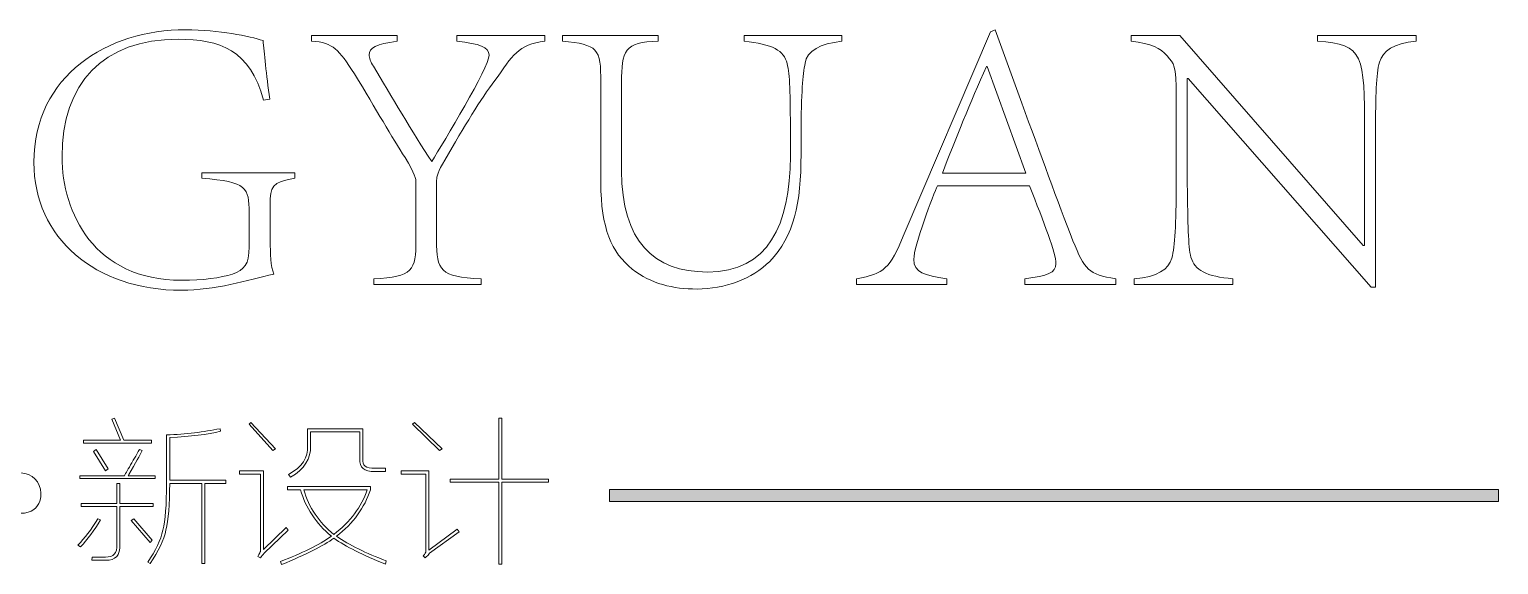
# Model space of a CAD drawing. Header units: inches. Extents: x -3272461 to -2504170, y 403793 to 1071042.
# Drawn here: x -2704905 to -2703596, y 944412 to 944888 of the extents above; entities that cross this region are included whole.
import ezdxf

# ---------------------------------------------------------------- set-up
doc = ezdxf.new("R2010")
doc.units = ezdxf.units.IN
doc.header["$LTSCALE"] = 1000
doc.header["$MEASUREMENT"] = 0
doc.layers.get('0').update_dxf_attribs({"lineweight": 18})
doc.layers.add('图层 1', color=7, linetype='Continuous', lineweight=18)

msp = doc.modelspace()

# ---------------------------------------------------------------- hatches: boundary and pattern name
msp.add_hatch(color=256).paths.add_polyline_path([(-2704388.5, 944478.4), (-2703596, 944478.4), (-2703596, 944467.7), (-2704388.5, 944467.7)], flags=0)

# ---------------------------------------------------------------- linework, layer by layer
for p, q in [((-2704654, 944882.9), (-2704654, 944877.9)), ((-2704577.6, 944882.9), (-2704577.6, 944877.9)), ((-2704524.5, 944882.9), (-2704524.5, 944877.9)), ((-2704445.9, 944882.9), (-2704445.9, 944877.9)), ((-2704430.4, 944882.9), (-2704430.4, 944877.9)), ((-2704345.1, 944882.9), (-2704345.1, 944877.9)), ((-2704268.3, 944882.9), (-2704268.3, 944877.9)), ((-2704181.2, 944882.9), (-2704181.2, 944877.9)), ((-2703923.6, 944882.9), (-2703923.6, 944877.9)), ((-2703757.3, 944882.9), (-2703757.3, 944877.9)), ((-2703669.5, 944882.9), (-2703669.5, 944877.9)), ((-2704396.1, 944841.1), (-2704396.1, 944751.6)), ((-2704377.6, 944841.1), (-2704377.6, 944762.5)), ((-2703873.4, 944844.7), (-2703873.4, 944750.5)), ((-2703883.3, 944827.3), (-2703883.3, 944750.5)), ((-2704227.2, 944794.4), (-2704227.2, 944775.6)), ((-2704217.7, 944794.4), (-2704217.7, 944777.4)), ((-2703715.5, 944796.9), (-2703715.5, 944696)), ((-2703705.6, 944796.9), (-2703705.6, 944658.8)), ((-2704751.7, 944760.8), (-2704751.7, 944755.8)), ((-2704668.9, 944760.8), (-2704668.9, 944755.8)), ((-2704560.9, 944751.6), (-2704560.9, 944700.6)), ((-2704542.5, 944754.1), (-2704542.5, 944700.6)), ((-2704690.8, 944732.5), (-2704690.8, 944700.6)), ((-2704709.6, 944725.4), (-2704709.6, 944694.6)), ((-2704598.5, 944666.3), (-2704598.5, 944661.3)), ((-2704502.9, 944666.3), (-2704502.9, 944661.3)), ((-2704168.2, 944666.3), (-2704168.2, 944661.3)), ((-2704087.8, 944666.3), (-2704087.8, 944661.3)), ((-2704018.1, 944666.3), (-2704018.1, 944661.3)), ((-2703937.1, 944666.3), (-2703937.1, 944661.3)), ((-2703920.8, 944666.3), (-2703920.8, 944661.3)), ((-2703832.7, 944666.3), (-2703832.7, 944661.3))]:
    msp.add_line(p, q)
at = {"lineweight": 9}
for p, q in [((-2704832, 944541.1), (-2704829.7, 944542.2)), ((-2704824.1, 944522.6), (-2704832, 944541.1)), ((-2704829.7, 944542.2), (-2704821.3, 944522.6)), ((-2704709.7, 944536.6), (-2704708, 944538.3)), ((-2704688.4, 944513.1), (-2704709.7, 944536.6)), ((-2704708, 944538.3), (-2704686.2, 944514.8)), ((-2704563.9, 944536.6), (-2704562.2, 944538.3)), ((-2704539.8, 944513.1), (-2704563.9, 944536.6)), ((-2704562.2, 944538.3), (-2704537.6, 944514.8)), ((-2704487.1, 944542.2), (-2704484.3, 944542.2)), ((-2704487.1, 944487.8), (-2704487.1, 944542.2)), ((-2704484.3, 944542.2), (-2704484.3, 944487.8)), ((-2704783.2, 944527.1), (-2704783.2, 944483.9)), ((-2704780.4, 944524.9), (-2704780.4, 944486.7)), ((-2704657.6, 944532.7), (-2704657.6, 944517.5)), ((-2704654.8, 944529.9), (-2704654.8, 944517.5)), ((-2704611, 944529.9), (-2704611, 944505.8)), ((-2704608.2, 944532.7), (-2704608.2, 944505.8)), ((-2704857.2, 944519.8), (-2704857.2, 944522.6)), ((-2704857.2, 944522.6), (-2704824.1, 944522.6)), ((-2704796.6, 944519.8), (-2704857.2, 944519.8)), ((-2704848.2, 944512.5), (-2704846, 944514.2)), ((-2704837.6, 944495.1), (-2704848.2, 944512.5)), ((-2704846, 944514.2), (-2704835.3, 944496.8)), ((-2704821.3, 944522.6), (-2704796.6, 944522.6)), ((-2704796.6, 944522.6), (-2704796.6, 944519.8)), ((-2704686.2, 944514.8), (-2704688.4, 944513.1)), ((-2704537.6, 944514.8), (-2704539.8, 944513.1)), ((-2704835.3, 944496.8), (-2704837.6, 944495.1)), ((-2704588, 944497.4), (-2704588, 944494.6)), ((-2704860.6, 944490.6), (-2704860.6, 944488.4)), ((-2704827.5, 944483.9), (-2704827.5, 944466)), ((-2704824.7, 944483.9), (-2704824.7, 944466)), ((-2704793.3, 944490.6), (-2704793.3, 944488.4)), ((-2704751.8, 944483.9), (-2704751.8, 944412.7)), ((-2704749, 944483.9), (-2704749, 944412.7)), ((-2704730.5, 944486.7), (-2704730.5, 944483.9)), ((-2704718.1, 944495.1), (-2704718.1, 944492.3)), ((-2704699.6, 944492.3), (-2704699.6, 944423.3)), ((-2704696.8, 944495.1), (-2704696.8, 944425)), ((-2704574, 944495.1), (-2704574, 944492.3)), ((-2704552.1, 944492.3), (-2704552.1, 944423.3)), ((-2704549.3, 944495.1), (-2704549.3, 944424.5)), ((-2704530.3, 944485), (-2704530.3, 944487.8)), ((-2704530.3, 944487.8), (-2704487.1, 944487.8)), ((-2704487.1, 944485), (-2704530.3, 944485)), ((-2704487.1, 944412.1), (-2704487.1, 944485)), ((-2704484.3, 944487.8), (-2704442.8, 944487.8)), ((-2704442.8, 944485), (-2704484.3, 944485)), ((-2704484.3, 944485), (-2704484.3, 944412.1)), ((-2704442.8, 944487.8), (-2704442.8, 944485)), ((-2704675.5, 944481.1), (-2704675.5, 944478.3)), ((-2704601.5, 944481.1), (-2704601.5, 944478.3)), ((-2704859.4, 944466), (-2704859.4, 944463.2)), ((-2704827.5, 944463.2), (-2704827.5, 944429.5)), ((-2704824.7, 944463.2), (-2704824.7, 944429.5)), ((-2704795, 944466), (-2704795, 944463.2)), ((-2704814.6, 944450.8), (-2704812.3, 944452.5)), ((-2704797.8, 944431.2), (-2704814.6, 944450.8)), ((-2704812.3, 944452.5), (-2704796.1, 944433.4)), ((-2704796.1, 944433.4), (-2704797.8, 944431.2)), ((-2704484.3, 944412.1), (-2704487.1, 944412.1))]:
    msp.add_line(p, q, dxfattribs=at)
at = {"lineweight": 0}
for p, q in [((-2704388.5, 944478.4), (-2703596, 944478.4)), ((-2704388.5, 944467.7), (-2704388.5, 944478.4)), ((-2703596, 944467.7), (-2704388.5, 944467.7))]:
    msp.add_line(p, q, dxfattribs=at)
for points, knots in [([(-2704687.6, 944670.5), (-2704710.6, 944664.9), (-2704740.7, 944656), (-2704769.7, 944656), (-2704846.9, 944656), (-2704901.4, 944702.7), (-2704901.4, 944770), (-2704901.4, 944847.5), (-2704835.9, 944888.2), (-2704766.2, 944888.2), (-2704736.1, 944888.2), (-2704709.2, 944882.2), (-2704697.2, 944878.6)], [0, 0, 0, 0, 134.821043, 134.821043, 134.821043, 269.642087, 269.642087, 269.642087, 404.46313, 404.46313, 404.46313, 539.284173, 539.284173, 539.284173, 539.284173]), ([(-2704696.8, 944825.5), (-2704708.5, 944870.1), (-2704736.1, 944879.7), (-2704772.6, 944879.7), (-2704840.5, 944879.7), (-2704876.3, 944840.4), (-2704876.3, 944774.9), (-2704876.3, 944725.4), (-2704847.9, 944664.9), (-2704769.7, 944664.9), (-2704751, 944664.9), (-2704735, 944667), (-2704724.4, 944670.5)], [0, 0, 0, 0, 119.39498, 119.39498, 119.39498, 238.78996, 238.78996, 238.78996, 358.18494, 358.18494, 358.18494, 477.57992, 477.57992, 477.57992, 477.57992]), ([(-2704577.6, 944877.9), (-2704596.3, 944875.5), (-2704602.7, 944871.9), (-2704602.7, 944865.9), (-2704602.7, 944863.1), (-2704601.3, 944859.5), (-2704598.8, 944855.6)], [0, 0, 0, 0, 20.217174, 20.217174, 20.217174, 40.434348, 40.434348, 40.434348, 40.434348]), ([(-2704546.8, 944770.7), (-2704536.2, 944788), (-2704495.8, 944854.6), (-2704495.8, 944865.5), (-2704495.8, 944873), (-2704504, 944875.5), (-2704524.5, 944877.9)], [0, 0, 0, 0, 70.333543, 70.333543, 70.333543, 140.667086, 140.667086, 140.667086, 140.667086]), ([(-2704377.6, 944762.5), (-2704377.6, 944699.9), (-2704349, 944672.3), (-2704301.2, 944672.3), (-2704246.7, 944672.3), (-2704227.6, 944714.1), (-2704227.2, 944775.6)], [0, 0, 0, 0, 136.170621, 136.170621, 136.170621, 272.341242, 272.341242, 272.341242, 272.341242]), ([(-2704096, 944749.1), (-2704099.5, 944742.4), (-2704117.2, 944694.6), (-2704117.2, 944683.6), (-2704117.2, 944671.6), (-2704107.7, 944669.5), (-2704087.8, 944666.3)], [0, 0, 0, 0, 52.844456, 52.844456, 52.844456, 105.688912, 105.688912, 105.688912, 105.688912]), ([(-2704018.1, 944666.3), (-2703997.9, 944669.1), (-2703990.5, 944671.2), (-2703990.5, 944679.7), (-2703990.5, 944688.9), (-2704001.1, 944716.5), (-2704014.2, 944749.1)], [0, 0, 0, 0, 53.039687, 53.039687, 53.039687, 106.079374, 106.079374, 106.079374, 106.079374]), ([(-2704245.6, 944681.8), (-2704261.2, 944666.3), (-2704285.6, 944657.1), (-2704310.4, 944657.1), (-2704331.3, 944657.1), (-2704351.8, 944661.7), (-2704368.1, 944674.8)], [0, 0, 0, 0, 65.929363, 65.929363, 65.929363, 131.858727, 131.858727, 131.858727, 131.858727])]:
    msp.add_open_spline(points, degree=3, knots=knots)
for points in [[(-2704697.2, 944878.6), (-2704696.1, 944868.4), (-2704694.3, 944848.2), (-2704691.2, 944826.3)], [(-2704654, 944882.9), (-2704654, 944882.9), (-2704577.6, 944882.9), (-2704577.6, 944882.9)], [(-2704615.8, 944848.9), (-2704630, 944870.5), (-2704634.2, 944876.9), (-2704654, 944877.9)], [(-2704524.5, 944882.9), (-2704524.5, 944882.9), (-2704445.9, 944882.9), (-2704445.9, 944882.9)], [(-2704445.9, 944877.9), (-2704470.3, 944875.1), (-2704474.6, 944865.2), (-2704490.5, 944842.9)], [(-2704430.4, 944882.9), (-2704430.4, 944882.9), (-2704345.1, 944882.9), (-2704345.1, 944882.9)], [(-2704396.1, 944841.1), (-2704396.1, 944871.6), (-2704398.9, 944875.1), (-2704430.4, 944877.9)], [(-2704345.1, 944877.9), (-2704375.2, 944877.2), (-2704377.6, 944869.4), (-2704377.6, 944841.1)], [(-2704268.3, 944882.9), (-2704268.3, 944882.9), (-2704181.2, 944882.9), (-2704181.2, 944882.9)], [(-2704230.1, 944858.1), (-2704232.5, 944869.4), (-2704243.5, 944875.5), (-2704268.3, 944877.9)], [(-2704181.2, 944877.9), (-2704200.7, 944875.8), (-2704212.4, 944869.4), (-2704214.1, 944858.5)], [(-2704125.7, 944706.3), (-2704125.7, 944706.3), (-2704048.9, 944886.4), (-2704048.9, 944886.4)], [(-2704048.9, 944886.4), (-2704048.9, 944886.4), (-2704044.6, 944888.2), (-2704044.6, 944888.2)], [(-2704044.6, 944888.2), (-2704044.6, 944888.2), (-2704020.9, 944822.7), (-2704020.9, 944822.7)], [(-2703923.6, 944882.9), (-2703923.6, 944882.9), (-2703880.1, 944882.9), (-2703880.1, 944882.9)], [(-2703891.4, 944864.8), (-2703897.5, 944871.9), (-2703904.9, 944875.8), (-2703923.6, 944877.9)], [(-2703880.1, 944882.9), (-2703880.1, 944882.9), (-2703716.6, 944696), (-2703716.6, 944696)], [(-2703757.3, 944882.9), (-2703757.3, 944882.9), (-2703669.5, 944882.9), (-2703669.5, 944882.9)], [(-2703715.5, 944796.9), (-2703715.5, 944865.9), (-2703715.9, 944875.1), (-2703757.3, 944877.9)], [(-2703669.5, 944877.9), (-2703690, 944876.1), (-2703698.9, 944869.4), (-2703702.1, 944859.2)], [(-2703883.3, 944827.3), (-2703883.3, 944858.8), (-2703885.1, 944857), (-2703891.4, 944864.8)], [(-2704598.8, 944855.6), (-2704583.6, 944830.2), (-2704563.4, 944795.8), (-2704546.8, 944770.7)], [(-2704227.2, 944794.4), (-2704227.2, 944833), (-2704227.6, 944847.5), (-2704230.1, 944858.1)], [(-2704214.1, 944858.5), (-2704215.9, 944847.5), (-2704217.7, 944833.3), (-2704217.7, 944794.4)], [(-2704052.4, 944855.3), (-2704066.6, 944823.8), (-2704080.4, 944790.2), (-2704091.7, 944760.4)], [(-2704051.7, 944855.3), (-2704051.7, 944855.3), (-2704052.4, 944855.3), (-2704052.4, 944855.3)], [(-2704017.4, 944760.4), (-2704017.4, 944760.4), (-2704051.7, 944855.3), (-2704051.7, 944855.3)], [(-2703702.1, 944859.2), (-2703705.3, 944848.2), (-2703705.6, 944830.2), (-2703705.6, 944796.9)], [(-2704570.5, 944774.2), (-2704582.5, 944792.3), (-2704596, 944816.7), (-2704615.8, 944848.9)], [(-2704490.5, 944842.9), (-2704503.3, 944826.3), (-2704517.8, 944802.2), (-2704535.1, 944772.1)], [(-2703709.5, 944658.8), (-2703709.5, 944658.8), (-2703872.7, 944844.7), (-2703872.7, 944844.7)], [(-2703872.7, 944844.7), (-2703872.7, 944844.7), (-2703873.4, 944844.7), (-2703873.4, 944844.7)], [(-2704691.2, 944826.3), (-2704691.2, 944826.3), (-2704696.8, 944825.5), (-2704696.8, 944825.5)], [(-2704020.9, 944822.7), (-2704004.7, 944778.5), (-2703988.7, 944734.2), (-2703975.3, 944700.2)], [(-2704560.9, 944751.6), (-2704560.9, 944755.5), (-2704561.7, 944759.4), (-2704570.5, 944774.2)], [(-2704535.1, 944772.1), (-2704541.8, 944761.5), (-2704542.2, 944757.6), (-2704542.5, 944754.1)], [(-2704217.7, 944777.4), (-2704217.7, 944733.2), (-2704223.7, 944704.5), (-2704245.6, 944681.8)], [(-2704751.7, 944760.8), (-2704751.7, 944760.8), (-2704668.9, 944760.8), (-2704668.9, 944760.8)], [(-2704091.7, 944760.4), (-2704091.7, 944760.4), (-2704017.4, 944760.4), (-2704017.4, 944760.4)], [(-2704709.6, 944725.4), (-2704709.6, 944747), (-2704711.3, 944753), (-2704751.7, 944755.8)], [(-2704668.9, 944755.8), (-2704689.7, 944752.6), (-2704690.8, 944748), (-2704690.8, 944732.5)], [(-2704368.1, 944674.8), (-2704386.5, 944689.6), (-2704396.1, 944711.6), (-2704396.1, 944751.6)], [(-2704014.2, 944749.1), (-2704014.2, 944749.1), (-2704096, 944749.1), (-2704096, 944749.1)], [(-2703887.2, 944684.7), (-2703884.4, 944695.3), (-2703883.3, 944714.8), (-2703883.3, 944750.5)], [(-2703873.4, 944750.5), (-2703873, 944714.8), (-2703872.7, 944695.3), (-2703870.2, 944685.4)], [(-2704168.2, 944666.3), (-2704143.4, 944671.2), (-2704138.8, 944674.4), (-2704125.7, 944706.3)], [(-2704724.4, 944670.5), (-2704713.8, 944674.1), (-2704709.6, 944679), (-2704709.6, 944694.6)], [(-2704690.8, 944700.6), (-2704690.8, 944688.2), (-2704690.4, 944677.6), (-2704687.6, 944670.5)], [(-2704598.5, 944666.3), (-2704563.8, 944667.7), (-2704560.9, 944673.7), (-2704560.9, 944700.6)], [(-2704542.5, 944700.6), (-2704542.5, 944673.7), (-2704539.7, 944667.7), (-2704502.9, 944666.3)], [(-2703975.3, 944700.2), (-2703964.7, 944674.1), (-2703961.8, 944670.2), (-2703937.1, 944666.3)], [(-2703716.6, 944696), (-2703716.6, 944696), (-2703715.5, 944696), (-2703715.5, 944696)], [(-2703920.8, 944666.3), (-2703899.9, 944667.7), (-2703890, 944674.8), (-2703887.2, 944684.7)], [(-2703870.2, 944685.4), (-2703867, 944674.4), (-2703856.4, 944668), (-2703832.7, 944666.3)], [(-2704502.9, 944661.3), (-2704502.9, 944661.3), (-2704598.5, 944661.3), (-2704598.5, 944661.3)], [(-2704087.8, 944661.3), (-2704087.8, 944661.3), (-2704168.2, 944661.3), (-2704168.2, 944661.3)], [(-2703937.1, 944661.3), (-2703937.1, 944661.3), (-2704018.1, 944661.3), (-2704018.1, 944661.3)], [(-2703832.7, 944661.3), (-2703832.7, 944661.3), (-2703920.8, 944661.3), (-2703920.8, 944661.3)], [(-2703705.6, 944658.8), (-2703705.6, 944658.8), (-2703709.5, 944658.8), (-2703709.5, 944658.8)]]:
    msp.add_open_spline(points, degree=3)
at = {"lineweight": 9}
for points in [[(-2704783.2, 944527.1), (-2704766, 944527.8), (-2704750.1, 944529.7), (-2704735.5, 944532.7)], [(-2704735, 944530.5), (-2704746.6, 944527.5), (-2704761.7, 944525.6), (-2704780.4, 944524.9)], [(-2704735.5, 944532.7), (-2704735.5, 944532.7), (-2704735, 944530.5), (-2704735, 944530.5)], [(-2704657.6, 944532.7), (-2704657.6, 944532.7), (-2704608.2, 944532.7), (-2704608.2, 944532.7)], [(-2704611, 944529.9), (-2704611, 944529.9), (-2704654.8, 944529.9), (-2704654.8, 944529.9)], [(-2704805, 944513.1), (-2704806.9, 944509.3), (-2704810.9, 944502.2), (-2704816.8, 944491.8)], [(-2704814, 944502.4), (-2704810.7, 944508.4), (-2704808.4, 944512.3), (-2704807.3, 944514.2)], [(-2704807.3, 944514.2), (-2704807.3, 944514.2), (-2704805, 944513.1), (-2704805, 944513.1)], [(-2704674.4, 944491.8), (-2704662.4, 944498.5), (-2704656.8, 944507.1), (-2704657.6, 944517.5)], [(-2704654.8, 944517.5), (-2704654.4, 944506), (-2704660.4, 944496.6), (-2704672.7, 944489.5)], [(-2704820.7, 944490.6), (-2704819.6, 944492.9), (-2704817.4, 944496.8), (-2704814, 944502.4)], [(-2704597.6, 944494.6), (-2704606.9, 944494.2), (-2704611.4, 944497.9), (-2704611, 944505.8)], [(-2704608.2, 944505.8), (-2704609, 944499.8), (-2704605.4, 944497), (-2704597.6, 944497.4)], [(-2704597.6, 944497.4), (-2704597.6, 944497.4), (-2704588, 944497.4), (-2704588, 944497.4)], [(-2704793.3, 944488.4), (-2704793.3, 944488.4), (-2704860.6, 944488.4), (-2704860.6, 944488.4)], [(-2704860.6, 944490.6), (-2704860.6, 944490.6), (-2704820.7, 944490.6), (-2704820.7, 944490.6)], [(-2704827.5, 944483.9), (-2704827.5, 944483.9), (-2704824.7, 944483.9), (-2704824.7, 944483.9)], [(-2704817.4, 944490.6), (-2704817.4, 944490.6), (-2704793.3, 944490.6), (-2704793.3, 944490.6)], [(-2704816.8, 944491.8), (-2704817.2, 944491.4), (-2704817.4, 944491), (-2704817.4, 944490.6)], [(-2704786.5, 944442.4), (-2704784.3, 944451), (-2704783.2, 944464.8), (-2704783.2, 944483.9)], [(-2704780.4, 944483.9), (-2704780.4, 944465.2), (-2704781.5, 944451.4), (-2704783.7, 944442.4)], [(-2704780.4, 944486.7), (-2704780.4, 944486.7), (-2704730.5, 944486.7), (-2704730.5, 944486.7)], [(-2704751.8, 944483.9), (-2704751.8, 944483.9), (-2704780.4, 944483.9), (-2704780.4, 944483.9)], [(-2704730.5, 944483.9), (-2704730.5, 944483.9), (-2704749, 944483.9), (-2704749, 944483.9)], [(-2704718.1, 944495.1), (-2704718.1, 944495.1), (-2704696.8, 944495.1), (-2704696.8, 944495.1)], [(-2704699.6, 944492.3), (-2704699.6, 944492.3), (-2704718.1, 944492.3), (-2704718.1, 944492.3)], [(-2704672.7, 944489.5), (-2704672.7, 944489.5), (-2704674.4, 944491.8), (-2704674.4, 944491.8)], [(-2704588, 944494.6), (-2704588, 944494.6), (-2704597.6, 944494.6), (-2704597.6, 944494.6)], [(-2704574, 944495.1), (-2704574, 944495.1), (-2704549.3, 944495.1), (-2704549.3, 944495.1)], [(-2704552.1, 944492.3), (-2704552.1, 944492.3), (-2704574, 944492.3), (-2704574, 944492.3)], [(-2704675.5, 944481.1), (-2704675.5, 944481.1), (-2704601.5, 944481.1), (-2704601.5, 944481.1)], [(-2704663.7, 944478.3), (-2704663.7, 944478.3), (-2704675.5, 944478.3), (-2704675.5, 944478.3)], [(-2704636.3, 944436.8), (-2704650.1, 944448.4), (-2704659.3, 944462.2), (-2704663.7, 944478.3)], [(-2704604.3, 944478.3), (-2704604.3, 944478.3), (-2704660.9, 944478.3), (-2704660.9, 944478.3)], [(-2704660.9, 944478.3), (-2704656.4, 944462.6), (-2704647.5, 944449.3), (-2704634, 944438.5)], [(-2704634, 944438.5), (-2704619.4, 944449.7), (-2704609.5, 944463), (-2704604.3, 944478.3)], [(-2704601.5, 944478.3), (-2704606.7, 944462.2), (-2704616.8, 944448.4), (-2704631.8, 944436.8)], [(-2704859.4, 944466), (-2704859.4, 944466), (-2704827.5, 944466), (-2704827.5, 944466)], [(-2704827.5, 944463.2), (-2704827.5, 944463.2), (-2704859.4, 944463.2), (-2704859.4, 944463.2)], [(-2704824.7, 944466), (-2704824.7, 944466), (-2704795, 944466), (-2704795, 944466)], [(-2704795, 944463.2), (-2704795, 944463.2), (-2704824.7, 944463.2), (-2704824.7, 944463.2)], [(-2704862.2, 944429), (-2704856.3, 944434.9), (-2704850.3, 944442.8), (-2704844.3, 944452.5)], [(-2704842.1, 944451.4), (-2704847.7, 944442), (-2704853.6, 944434), (-2704860, 944427.3)], [(-2704844.3, 944452.5), (-2704844.3, 944452.5), (-2704842.1, 944451.4), (-2704842.1, 944451.4)], [(-2704696.8, 944425), (-2704696.8, 944425), (-2704676.6, 944444.7), (-2704676.6, 944444.7)], [(-2704676.6, 944444.7), (-2704676.6, 944444.7), (-2704674.9, 944442.4), (-2704674.9, 944442.4)], [(-2704800, 944413.8), (-2704792.9, 944423.9), (-2704788.4, 944433.4), (-2704786.5, 944442.4)], [(-2704783.7, 944442.4), (-2704785.6, 944433.4), (-2704790.3, 944423.5), (-2704797.8, 944412.7)], [(-2704674.9, 944442.4), (-2704674.9, 944442.4), (-2704696.3, 944421.7), (-2704696.3, 944421.7)], [(-2704681.7, 944414.4), (-2704662.6, 944421.5), (-2704647.5, 944429), (-2704636.3, 944436.8)], [(-2704634, 944435.1), (-2704643.4, 944428.4), (-2704658.9, 944420.5), (-2704680.6, 944411.6)], [(-2704588, 944412.1), (-2704608.2, 944420), (-2704623.6, 944427.6), (-2704634, 944435.1)], [(-2704631.8, 944436.8), (-2704620.2, 944429), (-2704605.4, 944421.7), (-2704587.5, 944414.9)], [(-2704549.3, 944424.5), (-2704549.3, 944424.5), (-2704524.1, 944443), (-2704524.1, 944443)], [(-2704522.4, 944440.7), (-2704522.4, 944440.7), (-2704548.8, 944421.7), (-2704548.8, 944421.7)], [(-2704524.1, 944443), (-2704524.1, 944443), (-2704522.4, 944440.7), (-2704522.4, 944440.7)], [(-2704860, 944427.3), (-2704860, 944427.3), (-2704862.2, 944429), (-2704862.2, 944429)], [(-2704849.9, 944415.5), (-2704849.9, 944415.5), (-2704849.4, 944418.3), (-2704849.4, 944418.3)], [(-2704849.4, 944418.3), (-2704845.2, 944418.3), (-2704841.3, 944418.3), (-2704837.6, 944418.3)], [(-2704824.7, 944429.5), (-2704824.3, 944419.8), (-2704828.6, 944415.1), (-2704837.6, 944415.5)], [(-2704837.6, 944418.3), (-2704830.5, 944417.9), (-2704827.1, 944421.7), (-2704827.5, 944429.5)], [(-2704701.9, 944418.9), (-2704700.4, 944421.5), (-2704699.6, 944423), (-2704699.6, 944423.3)], [(-2704699.6, 944417.7), (-2704699.6, 944417.7), (-2704701.9, 944418.9), (-2704701.9, 944418.9)], [(-2704696.3, 944421.7), (-2704697.4, 944420.2), (-2704698.5, 944418.9), (-2704699.6, 944417.7)], [(-2704554.4, 944419.4), (-2704552.9, 944421.3), (-2704552.1, 944422.6), (-2704552.1, 944423.3)], [(-2704552.7, 944417.7), (-2704552.7, 944417.7), (-2704554.4, 944419.4), (-2704554.4, 944419.4)], [(-2704549.9, 944420), (-2704551, 944419.2), (-2704552, 944418.5), (-2704552.7, 944417.7)], [(-2704548.8, 944421.7), (-2704549.1, 944421.3), (-2704549.5, 944420.7), (-2704549.9, 944420)], [(-2704837.6, 944415.5), (-2704841.7, 944415.5), (-2704845.8, 944415.5), (-2704849.9, 944415.5)], [(-2704797.8, 944412.7), (-2704797.8, 944412.7), (-2704800, 944413.8), (-2704800, 944413.8)], [(-2704749, 944412.7), (-2704749, 944412.7), (-2704751.8, 944412.7), (-2704751.8, 944412.7)], [(-2704680.6, 944411.6), (-2704680.6, 944411.6), (-2704681.7, 944414.4), (-2704681.7, 944414.4)], [(-2704587.5, 944414.9), (-2704587.5, 944414.9), (-2704588, 944412.1), (-2704588, 944412.1)]]:
    msp.add_open_spline(points, degree=3, dxfattribs=at)
msp.add_open_spline([(-2704895.2, 944475.2), (-2704895.2, 944475.2), (-2704895.2, 944475.2), (-2704895.2, 944475.2), (-2704895.2, 944475.2), (-2704895.2, 944475.2), (-2704895.2, 944465.3), (-2704903.2, 944457.3), (-2704913.2, 944457.3), (-2704923.1, 944457.3), (-2704931.1, 944465.3), (-2704931.1, 944475.2), (-2704931.1, 944485.1), (-2704923.1, 944493.2), (-2704913.2, 944493.2), (-2704903.2, 944493.2), (-2704895.2, 944485.1), (-2704895.2, 944475.2)], degree=3, knots=[0, 0, 0, 0, 0.866475, 1.73295, 3.4659, 6.931801, 13.863602, 27.727203, 27.727203, 27.727203, 55.454406, 55.454406, 55.454406, 83.181609, 83.181609, 83.181609, 110.908812, 110.908812, 110.908812, 110.908812], dxfattribs=at)
at = {"layer": '图层 1', "lineweight": 0}
msp.add_line((-2703596, 944478.4), (-2703596, 944467.7), dxfattribs=at)

doc.saveas('drawing.dxf')
